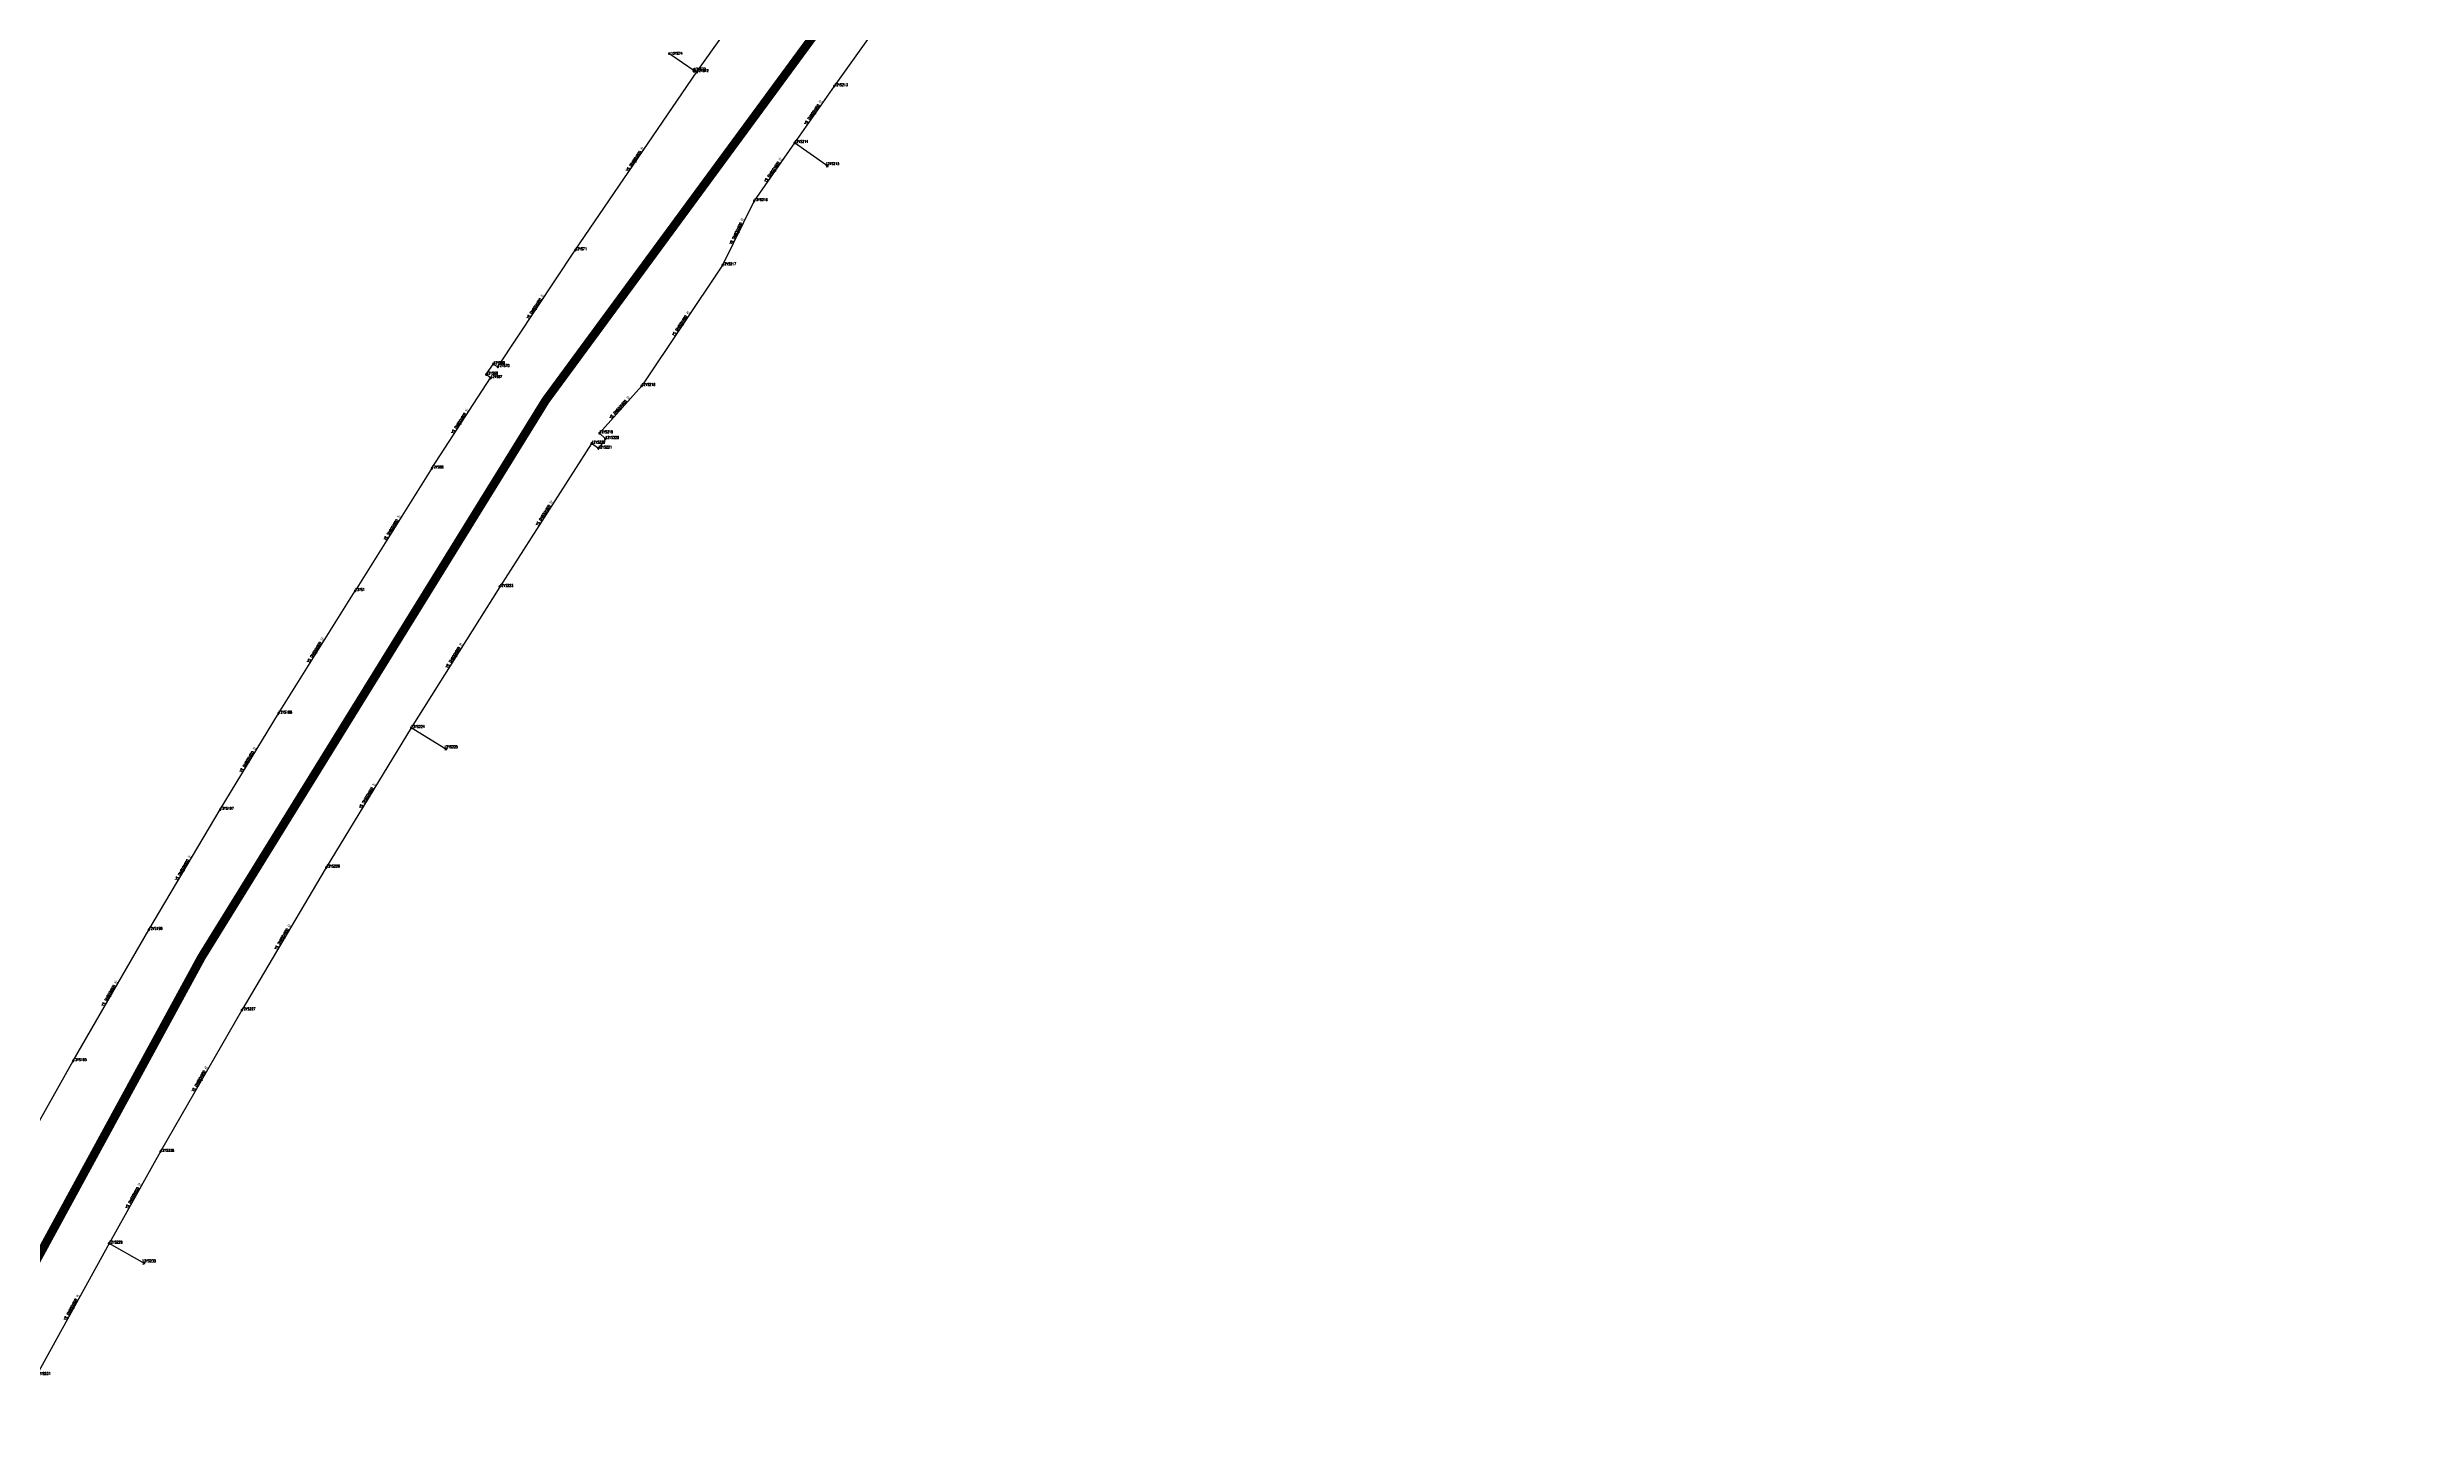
# Model space of a CAD drawing. Extents: x 78813 to 99477, y 2421021 to 2448125.
# Drawn here: x 84456 to 85282, y 2437229 to 2437713 of the extents above; entities that cross this region are included whole.
import ezdxf
from ezdxf.enums import TextEntityAlignment as Align

# ---------------------------------------------------------------- set-up
doc = ezdxf.new("R2010")
doc.units = 0
doc.set_wipeout_variables(frame=1)
doc.layers.get('0').update_dxf_attribs({"linetype": 'CONTINUOUS'})
doc.layers.add('DX_YS', color=42, linetype='CONTINUOUS')
doc.layers.add('道路', color=5, linetype='CONTINUOUS')
doc.layers.add('YSLINE', color=7, linetype='CONTINUOUS', true_color=0xcc9900)
doc.styles.add('CcNameZT', font='txt.SHX', dxfattribs={"width": 0.8, "bigfont": 'HZTXT.SHX'})
doc.styles.get("Standard").update_dxf_attribs({"font": 'txt.shx', "bigfont": 'hztxt.shx'})

# ---------------------------------------------------------------- blocks, each defined once
blk = doc.blocks.new('PS出水口')
for points in [[(0, 0), (2, 0)], [(1.1, -0.9), (2, 0), (1.1, 0.9)]]:
    blk.add_lwpolyline(points)
blk = doc.blocks.new('PS雨水井')
blk.add_lwpolyline([(1, 0), (1, 0.1), (1, 0.1), (1, 0.2), (1, 0.3), (0.9, 0.3), (0.9, 0.4), (0.9, 0.5), (0.8, 0.5), (0.8, 0.6), (0.8, 0.6), (0.7, 0.7), (0.7, 0.7), (0.6, 0.8), (0.6, 0.8), (0.5, 0.9), (0.4, 0.9), (0.4, 0.9), (0.3, 1), (0.2, 1), (0.2, 1), (0.1, 1), (0, 1), (0, 1), (-0.1, 1), (-0.2, 1), (-0.2, 1), (-0.3, 1), (-0.4, 0.9), (-0.4, 0.9), (-0.5, 0.9), (-0.6, 0.8), (-0.6, 0.8), (-0.7, 0.7), (-0.7, 0.7), (-0.8, 0.6), (-0.8, 0.6), (-0.8, 0.5), (-0.9, 0.5), (-0.9, 0.4), (-0.9, 0.3), (-1, 0.3), (-1, 0.2), (-1, 0.1), (-1, 0.1), (-1, 0), (-1, -0.1), (-1, -0.1), (-1, -0.2), (-1, -0.3), (-0.9, -0.3), (-0.9, -0.4), (-0.9, -0.5), (-0.8, -0.5), (-0.8, -0.6), (-0.8, -0.6), (-0.7, -0.7), (-0.7, -0.7), (-0.6, -0.8), (-0.6, -0.8), (-0.5, -0.9), (-0.4, -0.9), (-0.4, -0.9), (-0.3, -1), (-0.2, -1), (-0.2, -1), (-0.1, -1), (0, -1), (0, -1), (0.1, -1), (0.2, -1), (0.2, -1), (0.3, -1), (0.4, -0.9), (0.4, -0.9), (0.5, -0.9), (0.6, -0.8), (0.6, -0.8), (0.7, -0.7), (0.7, -0.7), (0.8, -0.6), (0.8, -0.6), (0.8, -0.5), (0.9, -0.5), (0.9, -0.4), (0.9, -0.3), (1, -0.3), (1, -0.2), (1, -0.1), (1, 0)], close=True)
blk.add_wipeout([(1, 0), (1, 0.1), (1, 0.1), (1, 0.2), (1, 0.3), (0.9, 0.3), (0.9, 0.4), (0.9, 0.5), (0.8, 0.5), (0.8, 0.6), (0.8, 0.6), (0.7, 0.7), (0.7, 0.7), (0.6, 0.8), (0.6, 0.8), (0.5, 0.9), (0.4, 0.9), (0.4, 0.9), (0.3, 1), (0.2, 1), (0.2, 1), (0.1, 1), (0, 1), (0, 1), (-0.1, 1), (-0.2, 1), (-0.2, 1), (-0.3, 1), (-0.4, 0.9), (-0.4, 0.9), (-0.5, 0.9), (-0.6, 0.8), (-0.6, 0.8), (-0.7, 0.7), (-0.7, 0.7), (-0.8, 0.6), (-0.8, 0.6), (-0.8, 0.5), (-0.9, 0.5), (-0.9, 0.4), (-0.9, 0.3), (-1, 0.3), (-1, 0.2), (-1, 0.1), (-1, 0.1), (-1, 0), (-1, -0.1), (-1, -0.1), (-1, -0.2), (-1, -0.3), (-0.9, -0.3), (-0.9, -0.4), (-0.9, -0.5), (-0.8, -0.5), (-0.8, -0.6), (-0.8, -0.6), (-0.7, -0.7), (-0.7, -0.7), (-0.6, -0.8), (-0.6, -0.8), (-0.5, -0.9), (-0.4, -0.9), (-0.4, -0.9), (-0.3, -1), (-0.2, -1), (-0.2, -1), (-0.1, -1), (0, -1), (0, -1), (0.1, -1), (0.2, -1), (0.2, -1), (0.3, -1), (0.4, -0.9), (0.4, -0.9), (0.5, -0.9), (0.6, -0.8), (0.6, -0.8), (0.7, -0.7), (0.7, -0.7), (0.8, -0.6), (0.8, -0.6), (0.8, -0.5), (0.9, -0.5), (0.9, -0.4), (0.9, -0.3), (1, -0.3), (1, -0.2), (1, -0.1)])
for p, q in [((-1, 0), (0, 0)), ((-0.9, 0.5), (0, 0.5)), ((0, 1), (0, 0)), ((0, 0.5), (0.9, 0.5)), ((0, 0), (0, -1)), ((0, 0), (1, 0)), ((-0.9, -0.5), (0, -0.5)), ((0, -0.5), (0.9, -0.5))]:
    blk.add_line(p, q)
blk = doc.blocks.new('GC546')
at = {"color": 0}
for p in [(0.866, 0.5), (0.866, -0.5)]:
    blk.add_line(p, (0, 0), dxfattribs=at)
blk = doc.blocks.new('PS管线点')
blk.add_wipeout([(0.5, 0), (0.5, 0), (0.5, 0.1), (0.5, 0.1), (0.5, 0.1), (0.5, 0.2), (0.5, 0.2), (0.4, 0.2), (0.4, 0.3), (0.4, 0.3), (0.4, 0.3), (0.4, 0.3), (0.3, 0.4), (0.3, 0.4), (0.3, 0.4), (0.2, 0.4), (0.2, 0.4), (0.2, 0.5), (0.2, 0.5), (0.1, 0.5), (0.1, 0.5), (0.1, 0.5), (0, 0.5), (0, 0.5), (-0.1, 0.5), (-0.1, 0.5), (-0.1, 0.5), (-0.2, 0.5), (-0.2, 0.5), (-0.2, 0.4), (-0.3, 0.4), (-0.3, 0.4), (-0.3, 0.4), (-0.3, 0.4), (-0.4, 0.3), (-0.4, 0.3), (-0.4, 0.3), (-0.4, 0.3), (-0.4, 0.2), (-0.5, 0.2), (-0.5, 0.2), (-0.5, 0.1), (-0.5, 0.1), (-0.5, 0.1), (-0.5, 0), (-0.5, 0), (-0.5, 0), (-0.5, -0.1), (-0.5, -0.1), (-0.5, -0.1), (-0.5, -0.2), (-0.5, -0.2), (-0.4, -0.2), (-0.4, -0.3), (-0.4, -0.3), (-0.4, -0.3), (-0.4, -0.3), (-0.3, -0.4), (-0.3, -0.4), (-0.3, -0.4), (-0.3, -0.4), (-0.2, -0.4), (-0.2, -0.5), (-0.2, -0.5), (-0.1, -0.5), (-0.1, -0.5), (-0.1, -0.5), (0, -0.5), (0, -0.5), (0.1, -0.5), (0.1, -0.5), (0.1, -0.5), (0.2, -0.5), (0.2, -0.5), (0.2, -0.4), (0.2, -0.4), (0.3, -0.4), (0.3, -0.4), (0.3, -0.4), (0.4, -0.3), (0.4, -0.3), (0.4, -0.3), (0.4, -0.3), (0.4, -0.2), (0.5, -0.2), (0.5, -0.2), (0.5, -0.1), (0.5, -0.1), (0.5, -0.1)])
blk.add_lwpolyline([(0.5, 0), (0.5, 0), (0.5, 0.1), (0.5, 0.1), (0.5, 0.1), (0.5, 0.2), (0.5, 0.2), (0.4, 0.2), (0.4, 0.3), (0.4, 0.3), (0.4, 0.3), (0.4, 0.3), (0.3, 0.4), (0.3, 0.4), (0.3, 0.4), (0.2, 0.4), (0.2, 0.4), (0.2, 0.5), (0.2, 0.5), (0.1, 0.5), (0.1, 0.5), (0.1, 0.5), (0, 0.5), (0, 0.5), (-0.1, 0.5), (-0.1, 0.5), (-0.1, 0.5), (-0.2, 0.5), (-0.2, 0.5), (-0.2, 0.4), (-0.3, 0.4), (-0.3, 0.4), (-0.3, 0.4), (-0.3, 0.4), (-0.4, 0.3), (-0.4, 0.3), (-0.4, 0.3), (-0.4, 0.3), (-0.4, 0.2), (-0.5, 0.2), (-0.5, 0.2), (-0.5, 0.1), (-0.5, 0.1), (-0.5, 0.1), (-0.5, 0), (-0.5, 0), (-0.5, 0), (-0.5, -0.1), (-0.5, -0.1), (-0.5, -0.1), (-0.5, -0.2), (-0.5, -0.2), (-0.4, -0.2), (-0.4, -0.3), (-0.4, -0.3), (-0.4, -0.3), (-0.4, -0.3), (-0.3, -0.4), (-0.3, -0.4), (-0.3, -0.4), (-0.3, -0.4), (-0.2, -0.4), (-0.2, -0.5), (-0.2, -0.5), (-0.1, -0.5), (-0.1, -0.5), (-0.1, -0.5), (0, -0.5), (0, -0.5), (0.1, -0.5), (0.1, -0.5), (0.1, -0.5), (0.2, -0.5), (0.2, -0.5), (0.2, -0.4), (0.2, -0.4), (0.3, -0.4), (0.3, -0.4), (0.3, -0.4), (0.4, -0.3), (0.4, -0.3), (0.4, -0.3), (0.4, -0.3), (0.4, -0.2), (0.5, -0.2), (0.5, -0.2), (0.5, -0.1), (0.5, -0.1), (0.5, -0.1), (0.5, 0)], close=True)

msp = doc.modelspace()

# ---------------------------------------------------------------- block references
at = {"layer": 'DX_YS', "yscale": 0.5, "zscale": 0.5}
for name, p, xscale, rotation in [('PS出水口', (84673.6, 2437710.64, 2.15), 0.5000000000162865, 145.8867807876933), ('GC546', (84723.57, 2437689.8, 2.34), 0.5000000001577967, 55.05954292673442), ('GC546', (84661.46, 2437673.57, 2.29), 0.5000000000694736, 235.6685696649695), ('PS出水口', (84727.5, 2437672.2, 1.86), 0.5000000000439916, 324.5484601160735), ('GC546', (84709.62, 2437669.78, 2.31), 0.4999999998801574, 55.19538421185862), ('GC546', (84697.08, 2437648.45, 2.28), 0.4999999998136566, 63.85222104542871), ('GC546', (84626.79, 2437622.19, 2.32), 0.4999999999515314, 236.4791207569125), ('GC546', (84677.49, 2437616.24, 2.26), 0.5000000001467946, 56.16455985081141), ('GC546', (84600.54, 2437582.23, 2.34), 0.5000000001718046, 236.9453134965293), ('GC546', (84656.04, 2437586.97, 2.3), 0.4999999999566786, 48.24253016999851), ('GC546', (84629.95, 2437550.17, 2.34), 0.5000000000391565, 57.30905933903203), ('GC546', (84576.93, 2437545.14, 2.4), 0.5000000001001189, 237.966284783888), ('GC546', (84550.21, 2437502.43, 2.47), 0.5000000000750074, 237.9656814865214), ('GC546', (84598.51, 2437500.63, 2.28), 0.5000000000422214, 57.90495686012238), ('GC546', (84526.7, 2437464.31, 2.47), 0.4999999998578432, 238.8086417226328), ('PS出水口', (84594.61, 2437469.01, 1.97), 0.4999999998887922, 328.6320356037709), ('GC546', (84568.3, 2437451.71, 2.26), 0.4999999998887735, 58.7041617699853), ('GC546', (84504.13, 2437426.61, 2.42), 0.4999999999896903, 239.3205759170102), ('GC546', (84538.81, 2437402.51, 2.28), 0.5000000000737824, 59.40560780308039), ('GC546', (84478.52, 2437382.81, 2.36), 0.4999999998036677, 240.0097519247613), ('GC546', (84509.92, 2437352.99, 2.3), 0.5000000001571294, 60.07722284750108), ('GC546', (84486.79, 2437312.34, 2.29), 0.5000000000104096, 60.81498061786536), ('PS出水口', (84489.39, 2437289.82, 1.84), 0.4999999999331548, 330.6080865948427), ('GC546', (84465.29, 2437273.45, 2.29), 0.5000000000220339, 61.24967618309366)]:
    msp.add_blockref(name, p, dxfattribs=dict(at, xscale=xscale, rotation=rotation))
at = {"layer": 'DX_YS', "xscale": 0.5, "yscale": 0.5, "zscale": 0.5}
for name, p in [('PS雨水井', (84681.68, 2437705.16, 2.26)), ('PS管线点', (84730.48, 2437699.69, 2.35)), ('PS管线点', (84716.67, 2437679.92, 2.33)), ('PS管线点', (84702.57, 2437659.64, 2.29)), ('PS管线点', (84640.27, 2437642.54, 2.29)), ('PS管线点', (84691.58, 2437637.26, 2.26)), ('PS管线点', (84610.79, 2437597.97, 2.33)), ('PS管线点', (84663.4, 2437595.22, 2.26)), ('PS管线点', (84648.68, 2437578.72, 2.34)), ('PS管线点', (84590.29, 2437566.49, 2.34)), ('PS管线点', (84563.57, 2437523.78, 2.46)), ('PS管线点', (84613.93, 2437525.22, 2.3)), ('PS管线点', (84536.85, 2437481.08, 2.48)), ('PS管线点', (84583.09, 2437476.04, 2.26)), ('PS管线点', (84516.55, 2437447.54, 2.46)), ('PS管线点', (84553.52, 2437427.39, 2.27)), ('PS管线点', (84491.71, 2437405.67, 2.39)), ('PS管线点', (84524.1, 2437377.63, 2.28)), ('PS管线点', (84465.33, 2437359.96, 2.33)), ('PS管线点', (84495.74, 2437328.36, 2.31)), ('PS管线点', (84477.84, 2437296.32, 2.26))]:
    msp.add_blockref(name, p, dxfattribs=at)

# ---------------------------------------------------------------- texts
at = {"layer": 'DX_YS', "width": 0.8}
for s, p in [('12YS74', (84673.6, 2437710.64, 2.15)), ('12YS215', (84727.5, 2437672.2, 1.86)), ('12YS225', (84594.61, 2437469.01, 1.97)), ('12YS230', (84489.39, 2437289.82, 1.84)), ('12YS231', (84452.75, 2437250.57, 2.32))]:
    msp.add_text(s, height=0.9, dxfattribs=at).set_placement(p)
at = {"layer": 'DX_YS', "style": 'CcNameZT', "width": 0.8}
for rotation, p in [(55.05954, (84723.37, 2437689.95, 2.35)), (55.66857, (84661.26, 2437673.71, 2.29)), (55.19538, (84709.41, 2437669.92, 2.33)), (63.85222, (84696.85, 2437648.56, 2.29)), (56.47912, (84626.58, 2437622.32, 2.35)), (56.16456, (84677.29, 2437616.38, 2.26)), (48.24253, (84655.85, 2437587.14, 2.26)), (56.94531, (84600.33, 2437582.37, 2.34)), (57.96628, (84576.72, 2437545.27, 2.46)), (57.30906, (84629.74, 2437550.31, 2.37)), (57.96568, (84550, 2437502.56, 2.48)), (57.90496, (84598.3, 2437500.76, 2.3)), (58.80864, (84526.49, 2437464.44, 2.46)), (58.70416, (84568.09, 2437451.84, 2.26)), (59.32057, (84503.92, 2437426.73, 2.39)), (59.40561, (84538.59, 2437402.64, 2.27)), (60.00975, (84478.3, 2437382.94, 2.33)), (60.07722, (84509.7, 2437353.12, 2.28)), (60.81498, (84486.57, 2437312.46, 2.31)), (61.24968, (84465.08, 2437273.57, 2.26))]:
    msp.add_text(' YS DN600X600 砼', height=0.9, rotation=rotation, dxfattribs=at).set_placement(p, align=Align.CENTER)

# ---------------------------------------------------------------- next in the draw order: linework, layer by layer
at = {"layer": 'YSLINE'}
for p, q in [((84763.38, 2437745.79, 2.82), (84730.48, 2437699.69, 2.35)), ((84730.48, 2437699.69, 2.35), (84716.67, 2437679.92, 2.33)), ((84716.67, 2437679.92, 2.33), (84702.57, 2437659.64, 2.29)), ((84727.5, 2437672.2, 1.86), (84716.67, 2437679.92, 2.33)), ((84702.57, 2437659.64, 2.29), (84691.58, 2437637.26, 2.26)), ((84691.58, 2437637.26, 2.26), (84663.4, 2437595.22, 2.26)), ((84590.29, 2437566.49, 2.34), (84563.57, 2437523.78, 2.46)), ((84536.85, 2437481.08, 2.48), (84563.57, 2437523.78, 2.46)), ((84613.93, 2437525.22, 2.3), (84583.09, 2437476.04, 2.26)), ((84516.55, 2437447.54, 2.46), (84536.85, 2437481.08, 2.48)), ((84583.09, 2437476.04, 2.26), (84553.52, 2437427.39, 2.27)), ((84594.61, 2437469.01, 1.97), (84583.09, 2437476.04, 2.26)), ((84491.71, 2437405.67, 2.39), (84516.55, 2437447.54, 2.46)), ((84553.52, 2437427.39, 2.27), (84524.1, 2437377.63, 2.28)), ((84465.33, 2437359.96, 2.33), (84491.71, 2437405.67, 2.39)), ((84524.1, 2437377.63, 2.28), (84495.74, 2437328.36, 2.31)), ((84440.12, 2437315, 2.32), (84465.33, 2437359.96, 2.33)), ((84495.74, 2437328.36, 2.31), (84477.84, 2437296.32, 2.26)), ((84477.84, 2437296.32, 2.26), (84452.75, 2437250.57, 2.32)), ((84489.39, 2437289.82, 1.84), (84477.84, 2437296.32, 2.26))]:
    msp.add_line(p, q, dxfattribs=at)

# ---------------------------------------------------------------- next in the draw order: block references
at = {"layer": 'DX_YS', "xscale": 0.5, "yscale": 0.5, "zscale": 0.5}
for p in [(84682.66, 2437704.6, 2.3), (84609.28, 2437599.17, 2.26), (84650.75, 2437576.78, 2.37)]:
    msp.add_blockref('PS管线点', p, dxfattribs=at)

# ---------------------------------------------------------------- next in the draw order: texts
at = {"layer": 'DX_YS', "width": 0.8}
for s, p in [('12YS213', (84730.48, 2437699.69, 2.35)), ('12YS214', (84716.67, 2437679.92, 2.33)), ('12YS216', (84702.57, 2437659.64, 2.29)), ('12YS71', (84640.27, 2437642.54, 2.29)), ('12YS217', (84691.58, 2437637.26, 2.26)), ('12YS218', (84663.4, 2437595.22, 2.26)), ('12YS66', (84590.29, 2437566.49, 2.34)), ('12YS1', (84563.57, 2437523.78, 2.46)), ('12YS223', (84613.93, 2437525.22, 2.3)), ('12YS198', (84536.85, 2437481.08, 2.48)), ('12YS224', (84583.09, 2437476.04, 2.26)), ('12YS197', (84516.55, 2437447.54, 2.46)), ('12YS226', (84553.52, 2437427.39, 2.27)), ('12YS196', (84491.71, 2437405.67, 2.39)), ('12YS227', (84524.1, 2437377.63, 2.28)), ('12YS195', (84465.33, 2437359.96, 2.33)), ('12YS228', (84495.74, 2437328.36, 2.31)), ('12YS229', (84477.84, 2437296.32, 2.26))]:
    msp.add_text(s, height=0.9, dxfattribs=at).set_placement(p)

# ---------------------------------------------------------------- next in the draw order: linework, layer by layer
at = {"layer": 'YSLINE'}
for p, q in [((84682.66, 2437704.6, 2.3), (84721.34, 2437759.39, 2.28)), ((84640.27, 2437642.54, 2.29), (84682.66, 2437704.6, 2.3)), ((84673.6, 2437710.64, 2.15), (84681.68, 2437705.16, 2.26)), ((84681.68, 2437705.16, 2.26), (84682.66, 2437704.6, 2.3))]:
    msp.add_line(p, q, dxfattribs=at)

# ---------------------------------------------------------------- next in the draw order: block references
at = {"layer": 'DX_YS', "xscale": 0.5, "yscale": 0.5, "zscale": 0.5}
for p in [(84611.7, 2437602.83, 2.31), (84648.3, 2437573.43, 2.35)]:
    msp.add_blockref('PS管线点', p, dxfattribs=at)

# ---------------------------------------------------------------- next in the draw order: texts
at = {"layer": 'DX_YS', "width": 0.8}
for s, p in [('12YS73', (84681.68, 2437705.16, 2.26)), ('12YS72', (84682.66, 2437704.6, 2.3))]:
    msp.add_text(s, height=0.9, dxfattribs=at).set_placement(p)

# ---------------------------------------------------------------- next in the draw order: block references
at = {"layer": 'DX_YS', "xscale": 0.5, "yscale": 0.5, "zscale": 0.5}
for p in [(84613.3, 2437601.83, 2.35), (84645.97, 2437575.13, 2.37)]:
    msp.add_blockref('PS管线点', p, dxfattribs=at)

# ---------------------------------------------------------------- next in the draw order: texts
at = {"layer": 'DX_YS', "width": 0.8}
msp.add_text('12YS220', height=0.9, dxfattribs=at).set_placement((84650.75, 2437576.78, 2.37))

# ---------------------------------------------------------------- next in the draw order: linework, layer by layer
at = {"layer": 'YSLINE'}
for p, q in [((84613.3, 2437601.83, 2.35), (84640.27, 2437642.54, 2.29)), ((84590.29, 2437566.49, 2.34), (84610.79, 2437597.97, 2.33)), ((84609.28, 2437599.17, 2.26), (84611.7, 2437602.83, 2.31)), ((84610.79, 2437597.97, 2.33), (84609.28, 2437599.17, 2.26)), ((84611.7, 2437602.83, 2.31), (84613.3, 2437601.83, 2.35)), ((84663.4, 2437595.22, 2.26), (84648.68, 2437578.72, 2.34)), ((84645.97, 2437575.13, 2.37), (84613.93, 2437525.22, 2.3)), ((84648.3, 2437573.43, 2.35), (84645.97, 2437575.13, 2.37)), ((84650.75, 2437576.78, 2.37), (84648.3, 2437573.43, 2.35)), ((84648.68, 2437578.72, 2.34), (84650.75, 2437576.78, 2.37))]:
    msp.add_line(p, q, dxfattribs=at)
at = {"layer": '道路', "const_width": 3, "flags": 128}
msp.add_lwpolyline([(83418.46, 2432865.07), (83441.04, 2433213.59), (83473.57, 2433610.88), (83496.48, 2433845.36), (83522.69, 2434043.71), (83551.59, 2434225.41), (83632.54, 2434592.44), (83704.48, 2434885.07), (83814.73, 2435350.43), (83853.16, 2435485.68), (83922.04, 2435775.53), (84014.38, 2436152.15), (84026.75, 2436212.72), (84117.9, 2436534.7), (84191.62, 2436733.72), (84286.43, 2436958.63), (84364.79, 2437129.17), (84510.06, 2437396.11), (84629.95, 2437590.16), (84907.59, 2437968.04), (85036.71, 2438125.29), (85280.2, 2438417.61)], dxfattribs=at)

# ---------------------------------------------------------------- next in the draw order: texts
at = {"layer": 'DX_YS', "width": 0.8}
for s, p in [('12YS68', (84609.28, 2437599.17, 2.26)), ('12YS67', (84610.79, 2437597.97, 2.33)), ('12YS69', (84611.7, 2437602.83, 2.31)), ('12YS70', (84613.3, 2437601.83, 2.35)), ('12YS222', (84645.97, 2437575.13, 2.37)), ('12YS221', (84648.3, 2437573.43, 2.35)), ('12YS219', (84648.68, 2437578.72, 2.34))]:
    msp.add_text(s, height=0.9, dxfattribs=at).set_placement(p)

doc.saveas('drawing.dxf')
